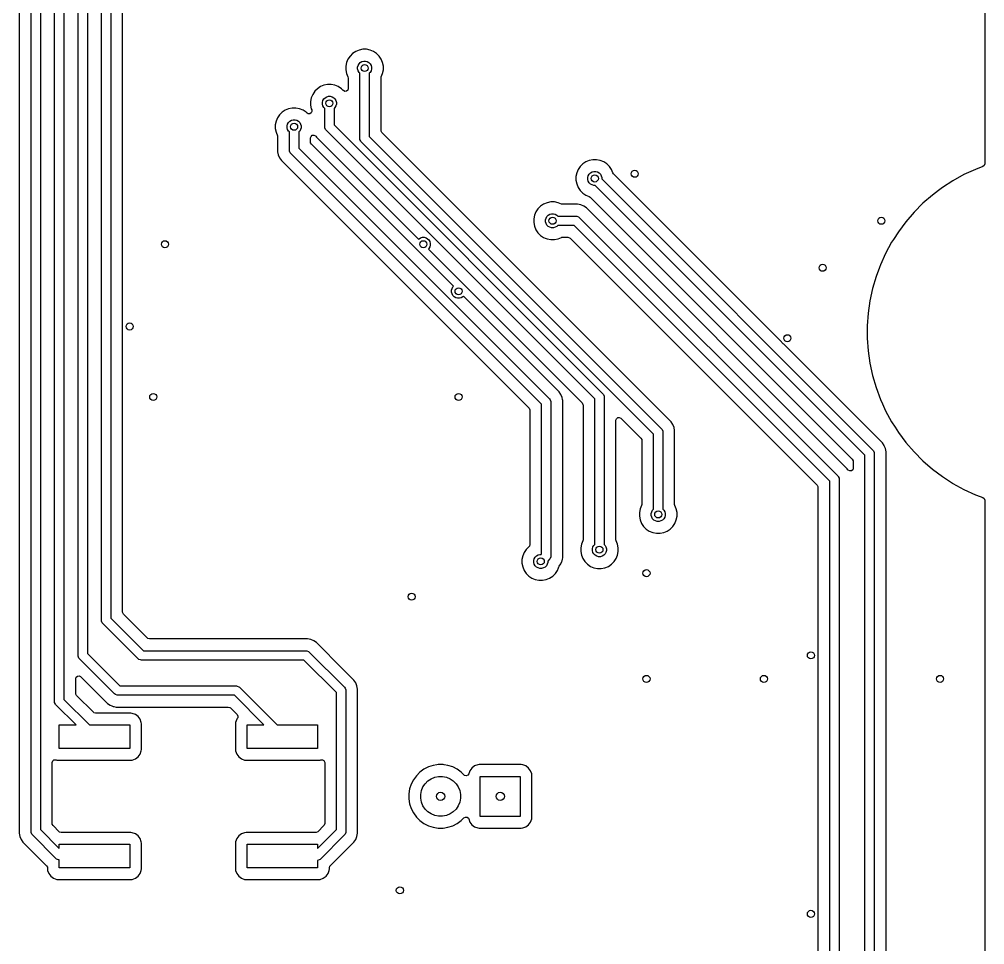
# Model space of a CAD drawing. Extents: x 4.07 to 6.96, y -6.23 to -1.21.
# Drawn here: x 5.169 to 6.787, y -4.678 to -3.127 of the extents above; entities that cross this region are included whole.
import ezdxf

# ---------------------------------------------------------------- set-up
doc = ezdxf.new("R2010")
doc.units = 0
doc.header["$MEASUREMENT"] = 0
doc.layers.add('BLACK', color=7, linetype='CONTINUOUS')

msp = doc.modelspace()

# ---------------------------------------------------------------- linework, layer by layer
at = {"layer": 'BLACK', "linetype": 'CONTINUOUS'}
for p, q in [((6.7874, -1.2159), (6.7874, -3.3692)), ((5.2283, -4.2701), (5.2283, -2.2867)), ((5.2441, -2.2835), (5.2441, -4.2668)), ((5.2047, -2.4409), (5.2047, -4.4849)), ((5.189, -4.4882), (5.189, -2.4442)), ((5.2677, -4.1929), (5.2677, -2.5087)), ((5.2835, -2.5087), (5.2835, -4.1897)), ((5.1693, -2.5357), (5.1693, -4.4855)), ((5.3071, -4.1339), (5.3071, -2.5481)), ((5.3228, -2.5481), (5.3228, -4.1306)), ((5.3425, -3.304), (5.3425, -2.5561)), ((5.7279, -3.1842), (5.7236, -3.1886)), ((5.7331, -3.1807), (5.7279, -3.1842)), ((5.7279, -3.1842), (5.7279, -3.1842)), ((5.7388, -3.1784), (5.7331, -3.1807)), ((5.7331, -3.1807), (5.7331, -3.1807)), ((5.7449, -3.1771), (5.7388, -3.1784)), ((5.7388, -3.1784), (5.7388, -3.1784)), ((5.7511, -3.1771), (5.7449, -3.1771)), ((5.7449, -3.1771), (5.7449, -3.1771)), ((5.7572, -3.1784), (5.7511, -3.1771)), ((5.7511, -3.1771), (5.7511, -3.1771)), ((5.763, -3.1807), (5.7572, -3.1784)), ((5.7572, -3.1784), (5.7572, -3.1784)), ((5.7681, -3.1842), (5.763, -3.1807)), ((5.763, -3.1807), (5.763, -3.1807)), ((5.7725, -3.1886), (5.7681, -3.1842)), ((5.7681, -3.1842), (5.7681, -3.1842)), ((5.7177, -3.1995), (5.7165, -3.2056)), ((5.7201, -3.1937), (5.7177, -3.1995)), ((5.7177, -3.1995), (5.7177, -3.1995)), ((5.7236, -3.1886), (5.7201, -3.1937)), ((5.7201, -3.1937), (5.7201, -3.1937)), ((5.7236, -3.1886), (5.7236, -3.1886)), ((5.7371, -3.2041), (5.7387, -3.2015)), ((5.7387, -3.2015), (5.7408, -3.1993)), ((5.7408, -3.1993), (5.7435, -3.1977)), ((5.7435, -3.1977), (5.7465, -3.197)), ((5.7465, -3.197), (5.7496, -3.197)), ((5.7496, -3.197), (5.7526, -3.1977)), ((5.7526, -3.1977), (5.7552, -3.1993)), ((5.7552, -3.1993), (5.7574, -3.2015)), ((5.7574, -3.2015), (5.7589, -3.2041)), ((5.776, -3.1937), (5.7725, -3.1886)), ((5.7725, -3.1886), (5.7725, -3.1886)), ((5.7783, -3.1995), (5.776, -3.1937)), ((5.776, -3.1937), (5.776, -3.1937)), ((5.7795, -3.2056), (5.7783, -3.1995)), ((5.7783, -3.1995), (5.7783, -3.1995)), ((5.7783, -3.1995), (5.7783, -3.1995)), ((5.7165, -3.2056), (5.7165, -3.2118)), ((5.7165, -3.2118), (5.7177, -3.2179)), ((5.7177, -3.2179), (5.7177, -3.2179)), ((5.7177, -3.2179), (5.7201, -3.2235)), ((5.7363, -3.2071), (5.7371, -3.2041)), ((5.7363, -3.2102), (5.7363, -3.2071)), ((5.7371, -3.2132), (5.7363, -3.2102)), ((5.7387, -3.2159), (5.7371, -3.2132)), ((5.7402, -3.2173), (5.7387, -3.2159)), ((5.7402, -3.3268), (5.7402, -3.2173)), ((5.7574, -3.2159), (5.7559, -3.2173)), ((5.7559, -3.2173), (5.7559, -3.3235)), ((5.7589, -3.2132), (5.7574, -3.2159)), ((5.7589, -3.2041), (5.7597, -3.2071)), ((5.7597, -3.2102), (5.7589, -3.2132)), ((5.7597, -3.2071), (5.7597, -3.2102)), ((5.776, -3.2235), (5.7783, -3.2179)), ((5.7783, -3.2179), (5.7795, -3.2118)), ((5.7783, -3.2179), (5.7783, -3.2179)), ((5.7795, -3.2118), (5.7795, -3.2056)), ((5.7795, -3.2056), (5.7795, -3.2056)), ((5.7795, -3.2056), (5.7795, -3.2056)), ((5.6859, -3.2362), (5.6798, -3.2374)), ((5.6921, -3.2362), (5.6859, -3.2362)), ((5.6859, -3.2362), (5.6859, -3.2362)), ((5.6982, -3.2374), (5.6921, -3.2362)), ((5.6921, -3.2362), (5.6921, -3.2362)), ((5.7201, -3.2235), (5.7205, -3.2254)), ((5.7205, -3.2254), (5.7205, -3.2428)), ((5.7756, -3.2254), (5.776, -3.2235)), ((5.7756, -3.3133), (5.7756, -3.2254)), ((5.6645, -3.2476), (5.661, -3.2528)), ((5.6689, -3.2432), (5.6645, -3.2476)), ((5.6645, -3.2476), (5.6645, -3.2476)), ((5.674, -3.2398), (5.6689, -3.2432)), ((5.6689, -3.2432), (5.6689, -3.2432)), ((5.6798, -3.2374), (5.674, -3.2398)), ((5.674, -3.2398), (5.674, -3.2398)), ((5.6798, -3.2374), (5.6798, -3.2374)), ((5.7039, -3.2398), (5.6982, -3.2374)), ((5.6982, -3.2374), (5.6982, -3.2374)), ((5.7091, -3.2432), (5.7039, -3.2398)), ((5.7039, -3.2398), (5.7039, -3.2398)), ((5.7121, -3.2463), (5.7091, -3.2432)), ((5.7091, -3.2432), (5.7091, -3.2432)), ((5.7124, -3.2465), (5.7121, -3.2463)), ((5.7149, -3.2477), (5.7124, -3.2465)), ((5.7176, -3.2473), (5.7149, -3.2477)), ((5.7197, -3.2455), (5.7176, -3.2473)), ((5.7205, -3.2428), (5.7197, -3.2455)), ((5.6587, -3.2585), (5.6575, -3.2646)), ((5.6575, -3.2646), (5.6575, -3.2708)), ((5.661, -3.2528), (5.6587, -3.2585)), ((5.6587, -3.2585), (5.6587, -3.2585)), ((5.661, -3.2528), (5.661, -3.2528)), ((5.6773, -3.2662), (5.6781, -3.2632)), ((5.6773, -3.2693), (5.6773, -3.2662)), ((5.6781, -3.2632), (5.6796, -3.2605)), ((5.6796, -3.2605), (5.6818, -3.2583)), ((5.6818, -3.2583), (5.6845, -3.2568)), ((5.6845, -3.2568), (5.6874, -3.256)), ((5.6874, -3.256), (5.6905, -3.256)), ((5.6905, -3.256), (5.6935, -3.2568)), ((5.6935, -3.2568), (5.6962, -3.2583)), ((5.6962, -3.2583), (5.6983, -3.2605)), ((5.6983, -3.2605), (5.6999, -3.2632)), ((5.6999, -3.2632), (5.7007, -3.2662)), ((5.7007, -3.2662), (5.7007, -3.2693)), ((5.6098, -3.2826), (5.6054, -3.287)), ((5.615, -3.2792), (5.6098, -3.2826)), ((5.6098, -3.2826), (5.6098, -3.2826)), ((5.6207, -3.2768), (5.615, -3.2792)), ((5.615, -3.2792), (5.615, -3.2792)), ((5.6268, -3.2756), (5.6207, -3.2768)), ((5.6207, -3.2768), (5.6207, -3.2768)), ((5.633, -3.2756), (5.6268, -3.2756)), ((5.6268, -3.2756), (5.6268, -3.2756)), ((5.6391, -3.2768), (5.633, -3.2756)), ((5.633, -3.2756), (5.633, -3.2756)), ((5.6448, -3.2792), (5.6391, -3.2768)), ((5.6391, -3.2768), (5.6391, -3.2768)), ((5.65, -3.2826), (5.6448, -3.2792)), ((5.6448, -3.2792), (5.6448, -3.2792)), ((5.6515, -3.2841), (5.65, -3.2826)), ((5.65, -3.2826), (5.65, -3.2826)), ((5.6534, -3.2852), (5.6515, -3.2841)), ((5.6585, -3.2839), (5.6561, -3.2853)), ((5.6575, -3.2708), (5.6587, -3.2769)), ((5.6597, -3.2815), (5.6585, -3.2839)), ((5.6587, -3.2769), (5.6587, -3.2769)), ((5.6587, -3.2769), (5.6594, -3.2787)), ((5.6594, -3.2787), (5.6597, -3.2815)), ((5.6781, -3.2722), (5.6773, -3.2693)), ((5.6796, -3.2749), (5.6781, -3.2722)), ((5.6811, -3.2764), (5.6796, -3.2749)), ((5.6811, -3.3071), (5.6811, -3.2764)), ((5.6983, -3.2749), (5.6969, -3.2764)), ((5.6969, -3.2764), (5.6969, -3.3038)), ((5.6999, -3.2722), (5.6983, -3.2749)), ((5.7007, -3.2693), (5.6999, -3.2722)), ((5.5996, -3.2979), (5.5984, -3.304)), ((5.602, -3.2922), (5.5996, -3.2979)), ((5.5996, -3.2979), (5.5996, -3.2979)), ((5.6054, -3.287), (5.602, -3.2922)), ((5.602, -3.2922), (5.602, -3.2922)), ((5.6054, -3.287), (5.6054, -3.287)), ((5.619, -3.3026), (5.6206, -3.2999)), ((5.6206, -3.2999), (5.6227, -3.2977)), ((5.6227, -3.2977), (5.6254, -3.2962)), ((5.6254, -3.2962), (5.6284, -3.2954)), ((5.6284, -3.2954), (5.6315, -3.2954)), ((5.6315, -3.2954), (5.6344, -3.2962)), ((5.6344, -3.2962), (5.6371, -3.2977)), ((5.6371, -3.2977), (5.6393, -3.2999)), ((5.6393, -3.2999), (5.6408, -3.3026)), ((5.6561, -3.2853), (5.6534, -3.2852)), ((5.3425, -4.1204), (5.3425, -3.304)), ((5.5984, -3.304), (5.5984, -3.3102)), ((5.5984, -3.3102), (5.5996, -3.3163)), ((5.5996, -3.3163), (5.5996, -3.3163)), ((5.5996, -3.3163), (5.602, -3.322)), ((5.6182, -3.3055), (5.619, -3.3026)), ((5.6182, -3.3086), (5.6182, -3.3055)), ((5.619, -3.3116), (5.6182, -3.3086)), ((5.6206, -3.3143), (5.619, -3.3116)), ((5.622, -3.3158), (5.6206, -3.3143)), ((5.622, -3.3461), (5.622, -3.3158)), ((5.6393, -3.3143), (5.6378, -3.3158)), ((5.6378, -3.3158), (5.6378, -3.3429)), ((5.6408, -3.3116), (5.6393, -3.3143)), ((5.6408, -3.3026), (5.6416, -3.3055)), ((5.6416, -3.3086), (5.6408, -3.3116)), ((5.6416, -3.3055), (5.6416, -3.3086)), ((5.6813, -3.3086), (5.6811, -3.3071)), ((5.6824, -3.3115), (5.6813, -3.3086)), ((5.6834, -3.3127), (5.6824, -3.3115)), ((6.1339, -3.7631), (5.6834, -3.3127)), ((5.6969, -3.3038), (6.1473, -3.7543)), ((5.7757, -3.3144), (5.7756, -3.3133)), ((5.777, -3.3168), (5.7757, -3.3144)), ((5.9217, -3.4615), (5.777, -3.3168)), ((5.602, -3.322), (5.6023, -3.3238)), ((5.6023, -3.3238), (5.6023, -3.3434)), ((5.6575, -3.3257), (5.6583, -3.3231)), ((5.6575, -3.3327), (5.6575, -3.3257)), ((5.6576, -3.3337), (5.6575, -3.3327)), ((5.6583, -3.3231), (5.6604, -3.3213)), ((5.6604, -3.3213), (5.6631, -3.3209)), ((5.6631, -3.3209), (5.6656, -3.322)), ((5.6656, -3.322), (5.6664, -3.323)), ((5.6664, -3.323), (5.6676, -3.3247)), ((5.6676, -3.3247), (5.6676, -3.3247)), ((5.6676, -3.3247), (5.8384, -3.4955)), ((5.7403, -3.3283), (5.7402, -3.3268)), ((5.7415, -3.3311), (5.7403, -3.3283)), ((5.7425, -3.3323), (5.7415, -3.3311)), ((6.2323, -3.8222), (5.7425, -3.3323)), ((5.7559, -3.3235), (6.2457, -3.8133)), ((5.6023, -3.3434), (5.6023, -3.3488)), ((5.6023, -3.3488), (5.6023, -3.3488)), ((5.6023, -3.3488), (5.6023, -3.3488)), ((5.6023, -3.3488), (5.6034, -3.3542)), ((5.6222, -3.3477), (5.622, -3.3461)), ((5.6234, -3.3505), (5.6222, -3.3477)), ((5.6378, -3.3429), (6.0581, -3.7632)), ((5.6589, -3.3361), (5.6576, -3.3337)), ((5.8972, -3.5744), (5.6589, -3.3361)), ((5.6034, -3.3542), (5.6034, -3.3542)), ((5.6034, -3.3542), (5.6055, -3.3592)), ((5.6055, -3.3592), (5.6085, -3.3637)), ((5.6085, -3.3637), (5.6085, -3.3637)), ((5.6085, -3.3637), (6.0236, -3.7787)), ((5.6244, -3.3517), (5.6234, -3.3505)), ((6.0447, -3.772), (5.6244, -3.3517)), ((6.1247, -3.3634), (6.1189, -3.3658)), ((6.1308, -3.3622), (6.1247, -3.3634)), ((6.1247, -3.3634), (6.1247, -3.3634)), ((6.137, -3.3622), (6.1308, -3.3622)), ((6.1308, -3.3622), (6.1308, -3.3622)), ((6.1431, -3.3634), (6.137, -3.3622)), ((6.137, -3.3622), (6.137, -3.3622)), ((6.1488, -3.3658), (6.1431, -3.3634)), ((6.1431, -3.3634), (6.1431, -3.3634)), ((6.1059, -3.3788), (6.1036, -3.3845)), ((6.1094, -3.3736), (6.1059, -3.3788)), ((6.1059, -3.3788), (6.1059, -3.3788)), ((6.1138, -3.3692), (6.1094, -3.3736)), ((6.1094, -3.3736), (6.1094, -3.3736)), ((6.1189, -3.3658), (6.1138, -3.3692)), ((6.1138, -3.3692), (6.1138, -3.3692)), ((6.1189, -3.3658), (6.1189, -3.3658)), ((6.1539, -3.3692), (6.1488, -3.3658)), ((6.1488, -3.3658), (6.1488, -3.3658)), ((6.1583, -3.3736), (6.1539, -3.3692)), ((6.1539, -3.3692), (6.1539, -3.3692)), ((6.1618, -3.3788), (6.1583, -3.3736)), ((6.1583, -3.3736), (6.1583, -3.3736)), ((6.1641, -3.3845), (6.1618, -3.3788)), ((6.1618, -3.3788), (6.1618, -3.3788)), ((6.7717, -3.3785), (6.7526, -3.3873)), ((6.7842, -3.3737), (6.7717, -3.3785)), ((6.7717, -3.3785), (6.7717, -3.3785)), ((6.7845, -3.3736), (6.7842, -3.3737)), ((6.7866, -3.3718), (6.7845, -3.3736)), ((6.7874, -3.3692), (6.7866, -3.3718)), ((6.1036, -3.3845), (6.1023, -3.3906)), ((6.1023, -3.3906), (6.1023, -3.3968)), ((6.1023, -3.3968), (6.1036, -3.4029)), ((6.1036, -3.3845), (6.1036, -3.3845)), ((6.1221, -3.3922), (6.1229, -3.3892)), ((6.1221, -3.3952), (6.1221, -3.3922)), ((6.1229, -3.3982), (6.1221, -3.3952)), ((6.1229, -3.3892), (6.1245, -3.3865)), ((6.1245, -3.3865), (6.1267, -3.3843)), ((6.1267, -3.3843), (6.1293, -3.3828)), ((6.1293, -3.3828), (6.1323, -3.382)), ((6.1323, -3.382), (6.1354, -3.382)), ((6.1354, -3.382), (6.1384, -3.3828)), ((6.1384, -3.3828), (6.141, -3.3843)), ((6.141, -3.3843), (6.1432, -3.3865)), ((6.1432, -3.3865), (6.1448, -3.3892)), ((6.1448, -3.3892), (6.1456, -3.3922)), ((6.1456, -3.3922), (6.1456, -3.3943)), ((6.1456, -3.3943), (6.6001, -3.8488)), ((6.1652, -3.386), (6.1641, -3.3845)), ((6.4467, -3.6676), (6.1652, -3.386)), ((6.7342, -3.3974), (6.7166, -3.4088)), ((6.7526, -3.3873), (6.7342, -3.3974)), ((6.7342, -3.3974), (6.7342, -3.3974)), ((6.7526, -3.3873), (6.7526, -3.3873)), ((6.1036, -3.4029), (6.1036, -3.4029)), ((6.1036, -3.4029), (6.1059, -3.4086)), ((6.1059, -3.4086), (6.1059, -3.4086)), ((6.1059, -3.4086), (6.1094, -3.4138)), ((6.1094, -3.4138), (6.1094, -3.4138)), ((6.1094, -3.4138), (6.1138, -3.4182)), ((6.1245, -3.4009), (6.1229, -3.3982)), ((6.1267, -3.4031), (6.1245, -3.4009)), ((6.1293, -3.4046), (6.1267, -3.4031)), ((6.1323, -3.4054), (6.1293, -3.4046)), ((6.1344, -3.4054), (6.1323, -3.4054)), ((6.5866, -3.8576), (6.1344, -3.4054)), ((6.71, -3.4138), (6.6998, -3.4215)), ((6.7166, -3.4088), (6.71, -3.4138)), ((6.7166, -3.4088), (6.7166, -3.4088)), ((6.7166, -3.4088), (6.7166, -3.4088)), ((6.7166, -3.4088), (6.7166, -3.4088)), ((6.1138, -3.4182), (6.1138, -3.4182)), ((6.1138, -3.4182), (6.1189, -3.4216)), ((6.1189, -3.4216), (6.1189, -3.4216)), ((6.1189, -3.4216), (6.1246, -3.424)), ((6.1246, -3.424), (6.1262, -3.425)), ((6.1262, -3.425), (6.5655, -3.8643)), ((6.6998, -3.4215), (6.6839, -3.4353)), ((6.0385, -3.4445), (6.0351, -3.4496)), ((6.0429, -3.4401), (6.0385, -3.4445)), ((6.0385, -3.4445), (6.0385, -3.4445)), ((6.0481, -3.4366), (6.0429, -3.4401)), ((6.0429, -3.4401), (6.0429, -3.4401)), ((6.0538, -3.4343), (6.0481, -3.4366)), ((6.0481, -3.4366), (6.0481, -3.4366)), ((6.0599, -3.4331), (6.0538, -3.4343)), ((6.0538, -3.4343), (6.0538, -3.4343)), ((6.0661, -3.4331), (6.0599, -3.4331)), ((6.0599, -3.4331), (6.0599, -3.4331)), ((6.0722, -3.4343), (6.0661, -3.4331)), ((6.0661, -3.4331), (6.0661, -3.4331)), ((6.0779, -3.4366), (6.0722, -3.4343)), ((6.0722, -3.4343), (6.0722, -3.4343)), ((6.0797, -3.437), (6.0779, -3.4366)), ((6.1051, -3.437), (6.0797, -3.437)), ((6.1104, -3.438), (6.1051, -3.437)), ((6.1051, -3.437), (6.1051, -3.437)), ((6.1051, -3.437), (6.1051, -3.437)), ((6.1154, -3.4401), (6.1104, -3.438)), ((6.1104, -3.438), (6.1104, -3.438)), ((6.1199, -3.4431), (6.1154, -3.4401)), ((6.5569, -3.8801), (6.1199, -3.4431)), ((6.6839, -3.4353), (6.6691, -3.4502)), ((6.2616, -3.8013), (5.9217, -3.4615)), ((6.0327, -3.4554), (6.0315, -3.4615)), ((6.0315, -3.4615), (6.0315, -3.4677)), ((6.0351, -3.4496), (6.0327, -3.4554)), ((6.0327, -3.4554), (6.0327, -3.4554)), ((6.0351, -3.4496), (6.0351, -3.4496)), ((6.0513, -3.463), (6.0521, -3.46)), ((6.0521, -3.46), (6.0536, -3.4574)), ((6.0536, -3.4574), (6.0558, -3.4552)), ((6.0558, -3.4552), (6.0585, -3.4537)), ((6.0585, -3.4537), (6.0615, -3.4529)), ((6.0615, -3.4529), (6.0645, -3.4529)), ((6.0645, -3.4529), (6.0675, -3.4537)), ((6.0675, -3.4537), (6.0702, -3.4552)), ((6.0702, -3.4552), (6.0717, -3.4567)), ((6.0717, -3.4567), (6.1024, -3.4567)), ((6.1024, -3.4567), (6.1039, -3.4568)), ((6.1039, -3.4568), (6.1067, -3.458)), ((6.1067, -3.458), (6.1079, -3.459)), ((6.1079, -3.459), (6.541, -3.8921)), ((6.6691, -3.4502), (6.6553, -3.4661)), ((6.0315, -3.4677), (6.0327, -3.4738)), ((6.0327, -3.4738), (6.0327, -3.4738)), ((6.0327, -3.4738), (6.0351, -3.4795)), ((6.0513, -3.4661), (6.0513, -3.463)), ((6.0521, -3.4691), (6.0513, -3.4661)), ((6.0536, -3.4718), (6.0521, -3.4691)), ((6.0558, -3.4739), (6.0536, -3.4718)), ((6.0585, -3.4755), (6.0558, -3.4739)), ((6.0615, -3.4763), (6.0585, -3.4755)), ((6.0645, -3.4763), (6.0615, -3.4763)), ((6.0675, -3.4755), (6.0645, -3.4763)), ((6.0702, -3.4739), (6.0675, -3.4755)), ((6.0717, -3.4724), (6.0702, -3.4739)), ((6.0991, -3.4724), (6.0717, -3.4724)), ((6.5276, -3.9009), (6.0991, -3.4724)), ((6.6553, -3.4661), (6.6428, -3.483)), ((5.8384, -3.4955), (5.8393, -3.4946)), ((5.8393, -3.4946), (5.8419, -3.493)), ((5.8419, -3.493), (5.8449, -3.4922)), ((5.8449, -3.4922), (5.848, -3.4922)), ((5.848, -3.4922), (5.851, -3.493)), ((5.851, -3.493), (5.8536, -3.4946)), ((5.8536, -3.4946), (5.8558, -3.4967)), ((6.0351, -3.4795), (6.0351, -3.4795)), ((6.0351, -3.4795), (6.0385, -3.4847)), ((6.0385, -3.4847), (6.0385, -3.4847)), ((6.0385, -3.4847), (6.0429, -3.489)), ((6.0429, -3.489), (6.0429, -3.489)), ((6.0429, -3.489), (6.0481, -3.4925)), ((6.0481, -3.4925), (6.0481, -3.4925)), ((6.0481, -3.4925), (6.0507, -3.4936)), ((6.0507, -3.4936), (6.0538, -3.4949)), ((6.0538, -3.4949), (6.0599, -3.4961)), ((6.0661, -3.4961), (6.0722, -3.4949)), ((6.0722, -3.4949), (6.0753, -3.4936)), ((6.0753, -3.4936), (6.0779, -3.4925)), ((6.0779, -3.4925), (6.0782, -3.4925)), ((6.0782, -3.4925), (6.0784, -3.4923)), ((6.0784, -3.4923), (6.0797, -3.4921)), ((6.0797, -3.4921), (6.0889, -3.4921)), ((6.0889, -3.4921), (6.0916, -3.4929)), ((6.0916, -3.4929), (6.0924, -3.4936)), ((6.0924, -3.4936), (6.5064, -3.9076)), ((6.6428, -3.483), (6.6344, -3.4961)), ((6.6428, -3.483), (6.6428, -3.483)), ((6.6428, -3.483), (6.6428, -3.483)), ((5.8558, -3.5111), (5.8549, -3.512)), ((5.8558, -3.4967), (5.8574, -3.4994)), ((5.8574, -3.5085), (5.8558, -3.5111)), ((5.8574, -3.4994), (5.8582, -3.5024)), ((5.8582, -3.5055), (5.8574, -3.5085)), ((5.8582, -3.5024), (5.8582, -3.5055)), ((6.0599, -3.4961), (6.0599, -3.4961)), ((6.0599, -3.4961), (6.0599, -3.4961)), ((6.0599, -3.4961), (6.0661, -3.4961)), ((6.0661, -3.4961), (6.0661, -3.4961)), ((6.6314, -3.5007), (6.6214, -3.5192)), ((6.6344, -3.4961), (6.6314, -3.5007)), ((6.6314, -3.5007), (6.6314, -3.5007)), ((5.8549, -3.512), (6.1127, -3.7698)), ((6.6214, -3.5192), (6.6127, -3.5383)), ((6.6214, -3.5192), (6.6214, -3.5192)), ((6.611, -3.5429), (6.6055, -3.5578)), ((6.6127, -3.5383), (6.611, -3.5429)), ((6.6054, -3.558), (6.5995, -3.5782)), ((6.6055, -3.5578), (6.6054, -3.558)), ((5.8946, -3.5782), (5.8961, -3.5755)), ((5.8961, -3.5755), (5.8972, -3.5744)), ((5.8938, -3.5811), (5.8946, -3.5782)), ((5.8938, -3.5842), (5.8938, -3.5811)), ((5.8946, -3.5872), (5.8938, -3.5842)), ((5.8961, -3.5899), (5.8946, -3.5872)), ((5.8983, -3.592), (5.8961, -3.5899)), ((5.901, -3.5936), (5.8983, -3.592)), ((5.9127, -3.592), (5.91, -3.5936)), ((5.9138, -3.591), (5.9127, -3.592)), ((6.074, -3.7512), (5.9138, -3.591)), ((6.5995, -3.5782), (6.595, -3.5987)), ((6.5995, -3.5782), (6.5995, -3.5782)), ((5.904, -3.5944), (5.901, -3.5936)), ((5.9071, -3.5944), (5.904, -3.5944)), ((5.91, -3.5936), (5.9071, -3.5944)), ((6.595, -3.5987), (6.592, -3.6195)), ((6.592, -3.6195), (6.5905, -3.6405)), ((6.5905, -3.6405), (6.5905, -3.6615)), ((6.4473, -3.6686), (6.4467, -3.6676)), ((6.4495, -3.6708), (6.4473, -3.6686)), ((6.4506, -3.6714), (6.4495, -3.6708)), ((6.6159, -3.8368), (6.4506, -3.6714)), ((6.5905, -3.6615), (6.592, -3.6825)), ((6.592, -3.6825), (6.592, -3.6825)), ((6.592, -3.6825), (6.595, -3.7033)), ((6.595, -3.7033), (6.5995, -3.7239)), ((6.5995, -3.7239), (6.5995, -3.7239)), ((6.5995, -3.7239), (6.6054, -3.7441)), ((6.077, -3.7557), (6.074, -3.7512)), ((6.074, -3.7512), (6.074, -3.7512)), ((6.6054, -3.7441), (6.6054, -3.7441)), ((6.6054, -3.7441), (6.6054, -3.7441)), ((6.6054, -3.7441), (6.6127, -3.7638)), ((6.0581, -3.7632), (6.0591, -3.7644)), ((6.0591, -3.7644), (6.0603, -3.7672)), ((6.0603, -3.7672), (6.0604, -3.7688)), ((6.0604, -3.7688), (6.0604, -4.0262)), ((6.0791, -3.7607), (6.077, -3.7557)), ((6.0797, -3.7638), (6.0791, -3.7607)), ((6.0791, -3.7607), (6.0791, -3.7607)), ((6.0801, -3.766), (6.0797, -3.7638)), ((6.0797, -3.7638), (6.0797, -3.7638)), ((6.0801, -4.0289), (6.0801, -3.766)), ((6.1127, -3.7698), (6.114, -3.7723)), ((6.1339, -4.0071), (6.1339, -3.7631)), ((6.1473, -3.7543), (6.1483, -3.7555)), ((6.1483, -3.7555), (6.1495, -3.7583)), ((6.1495, -3.7583), (6.1496, -3.7598)), ((6.1496, -3.7598), (6.1496, -4.0071)), ((6.6127, -3.7638), (6.6161, -3.7713)), ((6.0236, -3.7787), (6.0249, -3.7812)), ((6.0249, -3.7812), (6.025, -3.7822)), ((6.025, -3.7822), (6.025, -4.0072)), ((6.0447, -4.0229), (6.0447, -3.772)), ((6.114, -3.7723), (6.1142, -3.7733)), ((6.1142, -3.7733), (6.1142, -3.999)), ((6.6161, -3.7713), (6.6214, -3.7829)), ((6.6214, -3.7829), (6.6214, -3.7829)), ((6.6214, -3.7829), (6.6281, -3.7951)), ((6.1693, -3.7988), (6.1701, -3.7962)), ((6.1693, -3.999), (6.1693, -3.7988)), ((6.1701, -3.7962), (6.1722, -3.7944)), ((6.1722, -3.7944), (6.1749, -3.794)), ((6.1749, -3.794), (6.1774, -3.7951)), ((6.1774, -3.7951), (6.1776, -3.7954)), ((6.1776, -3.7954), (6.2111, -3.8289)), ((6.2616, -3.8014), (6.2616, -3.8013)), ((6.2616, -3.8013), (6.2616, -3.8013)), ((6.2616, -3.8013), (6.2616, -3.8013)), ((6.2646, -3.8058), (6.2616, -3.8014)), ((6.6281, -3.7951), (6.6314, -3.8014)), ((6.6314, -3.8014), (6.6372, -3.8104)), ((6.2457, -3.8133), (6.2467, -3.8145)), ((6.2467, -3.8145), (6.2479, -3.8174)), ((6.2479, -3.8174), (6.248, -3.8189)), ((6.2667, -3.8109), (6.2646, -3.8058)), ((6.2677, -3.8162), (6.2667, -3.8109)), ((6.2667, -3.8109), (6.2667, -3.8109)), ((6.2667, -3.8109), (6.2667, -3.8109)), ((6.2677, -3.9399), (6.2677, -3.8162)), ((6.6372, -3.8104), (6.6428, -3.8191)), ((6.2111, -3.8289), (6.2125, -3.8313)), ((6.2125, -3.8313), (6.2126, -3.8323)), ((6.2126, -3.8323), (6.2126, -3.9399)), ((6.2323, -3.948), (6.2323, -3.8222)), ((6.248, -3.8189), (6.248, -3.948)), ((6.6428, -3.8191), (6.6428, -3.8191)), ((6.6428, -3.8191), (6.6553, -3.8359)), ((6.6001, -3.8488), (6.601, -3.85)), ((6.601, -3.85), (6.6022, -3.8528)), ((6.6189, -3.8413), (6.6159, -3.8368)), ((6.6159, -3.8368), (6.6159, -3.8368)), ((6.6159, -3.8368), (6.6159, -3.8368)), ((6.6159, -3.8368), (6.6159, -3.8368)), ((6.6191, -3.8417), (6.6189, -3.8413)), ((6.621, -3.8463), (6.6191, -3.8417)), ((6.6221, -3.8516), (6.621, -3.8463)), ((6.621, -3.8463), (6.621, -3.8463)), ((6.621, -3.8463), (6.621, -3.8463)), ((6.6553, -3.8359), (6.6553, -3.8359)), ((6.6553, -3.8359), (6.6553, -3.8359)), ((6.6553, -3.8359), (6.6691, -3.8519)), ((6.5655, -3.8643), (6.5668, -3.8667)), ((6.5668, -3.8667), (6.5669, -3.8678)), ((6.5866, -5.6102), (6.5866, -3.8576)), ((6.6022, -3.8528), (6.6024, -3.8543)), ((6.6024, -3.8543), (6.6024, -5.607)), ((6.6221, -5.5968), (6.6221, -3.8516)), ((6.6691, -3.8519), (6.6839, -3.8668)), ((6.6839, -3.8668), (6.6998, -3.8806)), ((6.558, -3.8817), (6.5569, -3.8801)), ((6.5569, -3.8801), (6.5569, -3.8801)), ((6.5588, -3.8827), (6.558, -3.8817)), ((6.5613, -3.8838), (6.5588, -3.8827)), ((6.5641, -3.8835), (6.5613, -3.8838)), ((6.5661, -3.8817), (6.5641, -3.8835)), ((6.5669, -3.879), (6.5661, -3.8817)), ((6.5669, -3.8678), (6.5669, -3.879)), ((6.6998, -3.8806), (6.7166, -3.8932)), ((6.541, -3.8921), (6.542, -3.8933)), ((6.542, -3.8933), (6.5432, -3.8961)), ((6.5432, -3.8961), (6.5433, -3.8976)), ((6.5433, -3.8976), (6.5433, -6.04)), ((6.7166, -3.8932), (6.7334, -3.9041)), ((6.5064, -3.9076), (6.5077, -3.91)), ((6.5077, -3.91), (6.5079, -3.9111)), ((6.5079, -3.9111), (6.5079, -5.8301)), ((6.5276, -6.0433), (6.5276, -3.9009)), ((6.7334, -3.9041), (6.7342, -3.9046)), ((6.7342, -3.9046), (6.7342, -3.9046)), ((6.7342, -3.9046), (6.7526, -3.9148)), ((6.7526, -3.9148), (6.7526, -3.9148)), ((6.7526, -3.9148), (6.7717, -3.9236)), ((6.7717, -3.9236), (6.7796, -3.9266)), ((6.7796, -3.9266), (6.7842, -3.9283)), ((6.7842, -3.9283), (6.7864, -3.93)), ((6.7864, -3.93), (6.7874, -3.9325)), ((6.2099, -3.9475), (6.2086, -3.9536)), ((6.2122, -3.9418), (6.2099, -3.9475)), ((6.2099, -3.9475), (6.2099, -3.9475)), ((6.2126, -3.9399), (6.2122, -3.9418)), ((6.2308, -3.9495), (6.2323, -3.948)), ((6.248, -3.948), (6.2495, -3.9495)), ((6.2681, -3.9418), (6.2677, -3.9399)), ((6.2705, -3.9475), (6.2681, -3.9418)), ((6.2717, -3.9536), (6.2705, -3.9475)), ((6.2705, -3.9475), (6.2705, -3.9475)), ((6.7874, -3.9325), (6.7874, -3.9329)), ((6.7874, -3.9329), (6.7874, -5.6194)), ((6.2086, -3.9536), (6.2086, -3.9598)), ((6.2086, -3.9598), (6.2099, -3.9659)), ((6.2284, -3.9552), (6.2292, -3.9522)), ((6.2284, -3.9582), (6.2284, -3.9552)), ((6.2292, -3.9612), (6.2284, -3.9582)), ((6.2292, -3.9522), (6.2308, -3.9495)), ((6.2308, -3.9639), (6.2292, -3.9612)), ((6.233, -3.9661), (6.2308, -3.9639)), ((6.2495, -3.9639), (6.2473, -3.9661)), ((6.2495, -3.9495), (6.2511, -3.9522)), ((6.2511, -3.9612), (6.2495, -3.9639)), ((6.2511, -3.9522), (6.2519, -3.9552)), ((6.2519, -3.9582), (6.2511, -3.9612)), ((6.2519, -3.9552), (6.2519, -3.9582)), ((6.2705, -3.9659), (6.2717, -3.9598)), ((6.2717, -3.9598), (6.2717, -3.9536)), ((6.2717, -3.9536), (6.2717, -3.9536)), ((6.2717, -3.9536), (6.2717, -3.9536)), ((6.2099, -3.9659), (6.2099, -3.9659)), ((6.2099, -3.9659), (6.2122, -3.9716)), ((6.2122, -3.9716), (6.2122, -3.9716)), ((6.2122, -3.9716), (6.2157, -3.9768)), ((6.2157, -3.9768), (6.2157, -3.9768)), ((6.2157, -3.9768), (6.2201, -3.9812)), ((6.2356, -3.9676), (6.233, -3.9661)), ((6.2386, -3.9684), (6.2356, -3.9676)), ((6.2417, -3.9684), (6.2386, -3.9684)), ((6.2447, -3.9676), (6.2417, -3.9684)), ((6.2473, -3.9661), (6.2447, -3.9676)), ((6.2602, -3.9812), (6.2646, -3.9768)), ((6.2646, -3.9768), (6.2681, -3.9716)), ((6.2681, -3.9716), (6.2705, -3.9659)), ((6.2201, -3.9812), (6.2201, -3.9812)), ((6.2201, -3.9812), (6.2252, -3.9846)), ((6.2252, -3.9846), (6.2252, -3.9846)), ((6.2252, -3.9846), (6.231, -3.987)), ((6.231, -3.987), (6.231, -3.987)), ((6.231, -3.987), (6.2371, -3.9882)), ((6.2371, -3.9882), (6.2371, -3.9882)), ((6.2371, -3.9882), (6.2371, -3.9882)), ((6.2371, -3.9882), (6.2433, -3.9882)), ((6.2433, -3.9882), (6.2494, -3.987)), ((6.2433, -3.9882), (6.2433, -3.9882)), ((6.2494, -3.987), (6.2551, -3.9846)), ((6.2551, -3.9846), (6.2602, -3.9812)), ((6.0215, -4.0126), (6.0188, -4.0153)), ((6.0232, -4.011), (6.0215, -4.0126)), ((6.0234, -4.0108), (6.0232, -4.011)), ((6.0232, -4.011), (6.0232, -4.011)), ((6.0242, -4.0098), (6.0234, -4.0108)), ((6.0234, -4.0108), (6.0234, -4.0108)), ((6.025, -4.0072), (6.0242, -4.0098)), ((6.1114, -4.0066), (6.1102, -4.0126)), ((6.1102, -4.0126), (6.1102, -4.0189)), ((6.1138, -4.0009), (6.1114, -4.0066)), ((6.1114, -4.0066), (6.1114, -4.0066)), ((6.1142, -3.999), (6.1138, -4.0009)), ((6.13, -4.0142), (6.1308, -4.0112)), ((6.1308, -4.0112), (6.1324, -4.0086)), ((6.1324, -4.0086), (6.1339, -4.0071)), ((6.1496, -4.0071), (6.1511, -4.0086)), ((6.1511, -4.0086), (6.1526, -4.0112)), ((6.1526, -4.0112), (6.1534, -4.0142)), ((6.1697, -4.0009), (6.1693, -3.999)), ((6.172, -4.0066), (6.1697, -4.0009)), ((6.1732, -4.0126), (6.172, -4.0066)), ((6.172, -4.0066), (6.172, -4.0066)), ((6.1732, -4.0189), (6.1732, -4.0126)), ((6.1732, -4.0126), (6.1732, -4.0126)), ((6.1732, -4.0126), (6.1732, -4.0126)), ((6.013, -4.0262), (6.0118, -4.0323)), ((6.0154, -4.0205), (6.013, -4.0262)), ((6.013, -4.0262), (6.013, -4.0262)), ((6.0188, -4.0153), (6.0154, -4.0205)), ((6.0154, -4.0205), (6.0154, -4.0205)), ((6.0324, -4.0309), (6.0339, -4.0282)), ((6.0339, -4.0282), (6.0361, -4.0261)), ((6.0361, -4.0261), (6.0388, -4.0245)), ((6.0388, -4.0245), (6.0418, -4.0237)), ((6.0418, -4.0237), (6.0439, -4.0237)), ((6.0439, -4.0237), (6.0447, -4.0229)), ((6.0603, -4.0277), (6.0591, -4.0306)), ((6.0604, -4.0262), (6.0603, -4.0277)), ((6.0795, -4.0321), (6.0801, -4.0289)), ((6.1102, -4.0189), (6.1114, -4.0249)), ((6.1114, -4.0249), (6.1114, -4.0249)), ((6.1114, -4.0249), (6.1138, -4.0307)), ((6.13, -4.0173), (6.13, -4.0142)), ((6.1308, -4.0203), (6.13, -4.0173)), ((6.1324, -4.0229), (6.1308, -4.0203)), ((6.1345, -4.0251), (6.1324, -4.0229)), ((6.1372, -4.0267), (6.1345, -4.0251)), ((6.1402, -4.0275), (6.1372, -4.0267)), ((6.1433, -4.0275), (6.1402, -4.0275)), ((6.1463, -4.0267), (6.1433, -4.0275)), ((6.1489, -4.0251), (6.1463, -4.0267)), ((6.1511, -4.0229), (6.1489, -4.0251)), ((6.1526, -4.0203), (6.1511, -4.0229)), ((6.1534, -4.0173), (6.1526, -4.0203)), ((6.1534, -4.0142), (6.1534, -4.0173)), ((6.1697, -4.0307), (6.172, -4.0249)), ((6.172, -4.0249), (6.1732, -4.0189)), ((6.0118, -4.0323), (6.0118, -4.0385)), ((6.0118, -4.0385), (6.013, -4.0446)), ((6.013, -4.0446), (6.013, -4.0446)), ((6.013, -4.0446), (6.0154, -4.0504)), ((6.0316, -4.0339), (6.0324, -4.0309)), ((6.0316, -4.037), (6.0316, -4.0339)), ((6.0324, -4.04), (6.0316, -4.037)), ((6.0339, -4.0426), (6.0324, -4.04)), ((6.0361, -4.0448), (6.0339, -4.0426)), ((6.0388, -4.0463), (6.0361, -4.0448)), ((6.0505, -4.0448), (6.0478, -4.0463)), ((6.0527, -4.0426), (6.0505, -4.0448)), ((6.0542, -4.04), (6.0527, -4.0426)), ((6.055, -4.037), (6.0542, -4.04)), ((6.0581, -4.0317), (6.055, -4.0349)), ((6.055, -4.0349), (6.055, -4.037)), ((6.0591, -4.0306), (6.0581, -4.0317)), ((6.073, -4.0461), (6.0737, -4.0444)), ((6.0737, -4.0444), (6.0742, -4.0435)), ((6.0737, -4.0444), (6.0737, -4.0444)), ((6.0742, -4.0435), (6.077, -4.0392)), ((6.077, -4.0392), (6.0784, -4.0358)), ((6.0784, -4.0358), (6.0791, -4.0342)), ((6.0791, -4.0342), (6.0793, -4.0332)), ((6.0793, -4.0332), (6.0795, -4.0321)), ((6.0795, -4.0321), (6.0795, -4.0321)), ((6.1138, -4.0307), (6.1138, -4.0307)), ((6.1138, -4.0307), (6.1173, -4.0358)), ((6.1173, -4.0358), (6.1173, -4.0358)), ((6.1173, -4.0358), (6.1216, -4.0402)), ((6.1216, -4.0402), (6.1216, -4.0402)), ((6.1216, -4.0402), (6.1268, -4.0437)), ((6.1268, -4.0437), (6.1268, -4.0437)), ((6.1268, -4.0437), (6.1325, -4.0461)), ((6.1509, -4.0461), (6.1567, -4.0437)), ((6.1567, -4.0437), (6.1618, -4.0402)), ((6.1618, -4.0402), (6.1662, -4.0358)), ((6.1662, -4.0358), (6.1697, -4.0307)), ((6.0154, -4.0504), (6.0154, -4.0504)), ((6.0154, -4.0504), (6.0188, -4.0555)), ((6.0188, -4.0555), (6.0188, -4.0555)), ((6.0188, -4.0555), (6.0232, -4.0599)), ((6.0232, -4.0599), (6.0232, -4.0599)), ((6.0232, -4.0599), (6.0284, -4.0634)), ((6.0418, -4.0471), (6.0388, -4.0463)), ((6.0448, -4.0471), (6.0418, -4.0471)), ((6.0478, -4.0463), (6.0448, -4.0471)), ((6.0582, -4.0634), (6.0634, -4.0599)), ((6.0634, -4.0599), (6.0678, -4.0555)), ((6.0678, -4.0555), (6.0712, -4.0504)), ((6.0712, -4.0504), (6.073, -4.0461)), ((6.1325, -4.0461), (6.1325, -4.0461)), ((6.1325, -4.0461), (6.1386, -4.0473)), ((6.1386, -4.0473), (6.1386, -4.0473)), ((6.1386, -4.0473), (6.1386, -4.0473)), ((6.1386, -4.0473), (6.1448, -4.0473)), ((6.1448, -4.0473), (6.1509, -4.0461)), ((6.1448, -4.0473), (6.1448, -4.0473)), ((6.0284, -4.0634), (6.0284, -4.0634)), ((6.0284, -4.0634), (6.0341, -4.0657)), ((6.0341, -4.0657), (6.0341, -4.0657)), ((6.0341, -4.0657), (6.0402, -4.0669)), ((6.0402, -4.0669), (6.0402, -4.0669)), ((6.0402, -4.0669), (6.0402, -4.0669)), ((6.0402, -4.0669), (6.0464, -4.0669)), ((6.0464, -4.0669), (6.0525, -4.0657)), ((6.0464, -4.0669), (6.0464, -4.0669)), ((6.0525, -4.0657), (6.0582, -4.0634)), ((5.3427, -4.1215), (5.3425, -4.1204)), ((5.344, -4.1239), (5.3427, -4.1215)), ((5.384, -4.1639), (5.344, -4.1239)), ((5.3072, -4.1354), (5.3071, -4.1339)), ((5.3084, -4.1382), (5.3072, -4.1354)), ((5.3094, -4.1394), (5.3084, -4.1382)), ((5.3684, -4.1985), (5.3094, -4.1394)), ((5.3228, -4.1306), (5.3773, -4.185)), ((5.3848, -4.1646), (5.384, -4.1639)), ((5.3875, -4.1653), (5.3848, -4.1646)), ((5.6523, -4.1653), (5.3875, -4.1653)), ((5.6577, -4.1664), (5.6523, -4.1653)), ((5.6523, -4.1653), (5.6523, -4.1653)), ((5.6523, -4.1653), (5.6523, -4.1653)), ((5.6627, -4.1685), (5.6577, -4.1664)), ((5.6577, -4.1664), (5.6577, -4.1664)), ((5.6672, -4.1715), (5.6627, -4.1685)), ((5.7116, -4.2159), (5.6672, -4.1715)), ((5.6672, -4.1715), (5.6672, -4.1715)), ((5.2835, -4.1897), (5.3379, -4.2441)), ((5.3773, -4.185), (5.6496, -4.185)), ((5.6496, -4.185), (5.6511, -4.1852)), ((5.6511, -4.1852), (5.654, -4.1864)), ((5.654, -4.1864), (5.6552, -4.1873)), ((5.6552, -4.1873), (5.7142, -4.2464)), ((5.2679, -4.1944), (5.2677, -4.1929)), ((5.269, -4.1973), (5.2679, -4.1944)), ((5.27, -4.1985), (5.269, -4.1973)), ((5.3291, -4.2575), (5.27, -4.1985)), ((5.3696, -4.1995), (5.3684, -4.1985)), ((5.3725, -4.2006), (5.3696, -4.1995)), ((5.374, -4.2008), (5.3725, -4.2006)), ((5.6463, -4.2008), (5.374, -4.2008)), ((5.7008, -4.2552), (5.6463, -4.2008)), ((5.7262, -4.2305), (5.7116, -4.2159)), ((5.2638, -4.2319), (5.2646, -4.2293)), ((5.2638, -4.2566), (5.2638, -4.2319)), ((5.2646, -4.2293), (5.2667, -4.2275)), ((5.2667, -4.2275), (5.2694, -4.2271)), ((5.2694, -4.2271), (5.2719, -4.2282)), ((5.2719, -4.2282), (5.2721, -4.2285)), ((5.2721, -4.2285), (5.3132, -4.2695)), ((5.7301, -4.2344), (5.7262, -4.2305)), ((5.7331, -4.2389), (5.7301, -4.2344)), ((5.7301, -4.2344), (5.7301, -4.2344)), ((5.7352, -4.2439), (5.7331, -4.2389)), ((5.7331, -4.2389), (5.7331, -4.2389)), ((5.3379, -4.2441), (5.5331, -4.2441)), ((5.5331, -4.2441), (5.5346, -4.2442)), ((5.5346, -4.2442), (5.5374, -4.2454)), ((5.5374, -4.2454), (5.5386, -4.2464)), ((5.5386, -4.2464), (5.6017, -4.3094)), ((5.7008, -4.4849), (5.7008, -4.2552)), ((5.7142, -4.2464), (5.7152, -4.2476)), ((5.7152, -4.2476), (5.7164, -4.2504)), ((5.7164, -4.2504), (5.7165, -4.252)), ((5.7165, -4.252), (5.7165, -4.4882)), ((5.7362, -4.2493), (5.7352, -4.2439)), ((5.7352, -4.2439), (5.7352, -4.2439)), ((5.7352, -4.2439), (5.7352, -4.2439)), ((5.7352, -4.2439), (5.7352, -4.2439)), ((5.7362, -4.4249), (5.7362, -4.2493)), ((5.7362, -4.2493), (5.7362, -4.2493)), ((5.2285, -4.2716), (5.2283, -4.2701)), ((5.2297, -4.2745), (5.2285, -4.2716)), ((5.2441, -4.2668), (5.2867, -4.3094)), ((5.2639, -4.2577), (5.2638, -4.2566)), ((5.2652, -4.2601), (5.2639, -4.2577)), ((5.2935, -4.2883), (5.2652, -4.2601)), ((5.3132, -4.2695), (5.3171, -4.2734)), ((5.3303, -4.2585), (5.3291, -4.2575)), ((5.3331, -4.2597), (5.3303, -4.2585)), ((5.3346, -4.2598), (5.3331, -4.2597)), ((5.5298, -4.2598), (5.3346, -4.2598)), ((5.5794, -4.3094), (5.5298, -4.2598)), ((5.2307, -4.2756), (5.2297, -4.2745)), ((5.2645, -4.3094), (5.2307, -4.2756)), ((5.3171, -4.2734), (5.3171, -4.2734)), ((5.3171, -4.2734), (5.3216, -4.2764)), ((5.3216, -4.2764), (5.3216, -4.2764)), ((5.3216, -4.2764), (5.3216, -4.2764)), ((5.3216, -4.2764), (5.3245, -4.2776)), ((5.3245, -4.2776), (5.3266, -4.2785)), ((5.3266, -4.2785), (5.3277, -4.2787)), ((5.3277, -4.2787), (5.3315, -4.2795)), ((5.3315, -4.2795), (5.3319, -4.2795)), ((5.3319, -4.2795), (5.3319, -4.2795)), ((5.3319, -4.2795), (5.5196, -4.2795)), ((5.5196, -4.2795), (5.5223, -4.2803)), ((5.5223, -4.2803), (5.5231, -4.281)), ((5.5231, -4.281), (5.5343, -4.2922)), ((5.2943, -4.289), (5.2935, -4.2883)), ((5.2969, -4.2897), (5.2943, -4.289)), ((5.3562, -4.2897), (5.2969, -4.2897)), ((5.3586, -4.29), (5.3562, -4.2897)), ((5.3562, -4.2897), (5.3562, -4.2897)), ((5.3562, -4.2897), (5.3562, -4.2897)), ((5.3562, -4.2897), (5.3562, -4.2897)), ((5.3639, -4.292), (5.3586, -4.29)), ((5.3586, -4.29), (5.3586, -4.29)), ((5.3684, -4.2954), (5.3639, -4.292)), ((5.3639, -4.292), (5.3639, -4.292)), ((5.3718, -4.2999), (5.3684, -4.2954)), ((5.3684, -4.2954), (5.3684, -4.2954)), ((5.3738, -4.3052), (5.3718, -4.2999)), ((5.3718, -4.2999), (5.3718, -4.2999)), ((5.3718, -4.2999), (5.3718, -4.2999)), ((5.5337, -4.2999), (5.5317, -4.3052)), ((5.5347, -4.2985), (5.5337, -4.2999)), ((5.5337, -4.2999), (5.5337, -4.2999)), ((5.5343, -4.2922), (5.5356, -4.2946)), ((5.5354, -4.2973), (5.5347, -4.2985)), ((5.5356, -4.2946), (5.5354, -4.2973)), ((5.2362, -4.3488), (5.2362, -4.3094)), ((5.2362, -4.3094), (5.2645, -4.3094)), ((5.2867, -4.3094), (5.3543, -4.3094)), ((5.3543, -4.3094), (5.3543, -4.3488)), ((5.374, -4.3076), (5.3738, -4.3052)), ((5.374, -4.3507), (5.374, -4.3076)), ((5.5317, -4.3052), (5.5315, -4.3076)), ((5.5315, -4.3076), (5.5315, -4.3076)), ((5.5315, -4.3076), (5.5315, -4.3076)), ((5.5315, -4.3076), (5.5315, -4.3507)), ((5.5512, -4.3488), (5.5512, -4.3094)), ((5.5512, -4.3094), (5.5794, -4.3094)), ((5.6017, -4.3094), (5.6693, -4.3094)), ((5.6693, -4.3094), (5.6693, -4.3488)), ((5.3543, -4.3488), (5.2362, -4.3488)), ((5.3738, -4.3531), (5.374, -4.3507)), ((5.5315, -4.3507), (5.5315, -4.3507)), ((5.5315, -4.3507), (5.5317, -4.3531)), ((5.6693, -4.3488), (5.5512, -4.3488)), ((5.2252, -4.3698), (5.2273, -4.368)), ((5.2273, -4.368), (5.23, -4.3677)), ((5.23, -4.3677), (5.231, -4.3679)), ((5.231, -4.3679), (5.232, -4.3683)), ((5.232, -4.3683), (5.232, -4.3683)), ((5.232, -4.3683), (5.2323, -4.3683)), ((5.2323, -4.3683), (5.2343, -4.3685)), ((5.2343, -4.3685), (5.3562, -4.3685)), ((5.3562, -4.3685), (5.3586, -4.3683)), ((5.3586, -4.3683), (5.3639, -4.3663)), ((5.3639, -4.3663), (5.3684, -4.3629)), ((5.3684, -4.3629), (5.3718, -4.3584)), ((5.3718, -4.3584), (5.3738, -4.3531)), ((5.5317, -4.3531), (5.5337, -4.3584)), ((5.5337, -4.3584), (5.5337, -4.3584)), ((5.5337, -4.3584), (5.5371, -4.3629)), ((5.5371, -4.3629), (5.5371, -4.3629)), ((5.5371, -4.3629), (5.5416, -4.3663)), ((5.5416, -4.3663), (5.5416, -4.3663)), ((5.5416, -4.3663), (5.5469, -4.3683)), ((5.5469, -4.3683), (5.5469, -4.3683)), ((5.5469, -4.3683), (5.5472, -4.3683)), ((5.5472, -4.3683), (5.5493, -4.3685)), ((5.5493, -4.3685), (5.6712, -4.3685)), ((5.6712, -4.3685), (5.6735, -4.3683)), ((5.6735, -4.3683), (5.6745, -4.3679)), ((5.6745, -4.3679), (5.6772, -4.3677)), ((5.6772, -4.3677), (5.6797, -4.369)), ((5.2244, -4.3725), (5.2252, -4.3698)), ((5.2244, -4.4747), (5.2244, -4.3725)), ((5.6797, -4.369), (5.681, -4.3714)), ((5.681, -4.3714), (5.6811, -4.3725)), ((5.6811, -4.3725), (5.6811, -4.4747)), ((5.8475, -4.3837), (5.8408, -4.3886)), ((5.855, -4.3799), (5.8475, -4.3837)), ((5.8629, -4.3773), (5.855, -4.3799)), ((5.8693, -4.3763), (5.8629, -4.3773)), ((5.8712, -4.376), (5.8693, -4.3763)), ((5.8796, -4.376), (5.8712, -4.376)), ((5.8815, -4.3763), (5.8796, -4.376)), ((5.8878, -4.3773), (5.8815, -4.3763)), ((5.8958, -4.3799), (5.8878, -4.3773)), ((5.8878, -4.3773), (5.8878, -4.3773)), ((5.8878, -4.3773), (5.8878, -4.3773)), ((5.9033, -4.3837), (5.8958, -4.3799)), ((5.8958, -4.3799), (5.8958, -4.3799)), ((5.8958, -4.3799), (5.8958, -4.3799)), ((5.91, -4.3886), (5.9033, -4.3837)), ((5.9279, -4.3816), (5.9245, -4.3861)), ((5.9324, -4.3782), (5.9279, -4.3816)), ((5.9279, -4.3816), (5.9279, -4.3816)), ((5.9377, -4.3762), (5.9324, -4.3782)), ((5.9324, -4.3782), (5.9324, -4.3782)), ((5.94, -4.376), (5.9377, -4.3762)), ((6.0107, -4.376), (5.94, -4.376)), ((5.94, -4.376), (5.94, -4.376)), ((6.0131, -4.3762), (6.0107, -4.376)), ((6.0107, -4.376), (6.0107, -4.376)), ((6.0107, -4.376), (6.0107, -4.376)), ((6.0107, -4.376), (6.0107, -4.376)), ((6.0184, -4.3782), (6.0131, -4.3762)), ((6.0131, -4.3762), (6.0131, -4.3762)), ((6.0229, -4.3816), (6.0184, -4.3782)), ((6.0184, -4.3782), (6.0184, -4.3782)), ((6.0263, -4.3861), (6.0229, -4.3816)), ((6.0229, -4.3816), (6.0229, -4.3816)), ((5.8348, -4.3945), (5.8299, -4.4013)), ((5.8408, -4.3886), (5.8348, -4.3945)), ((5.8542, -4.4033), (5.8596, -4.3996)), ((5.8596, -4.3996), (5.8657, -4.3971)), ((5.8657, -4.3971), (5.8721, -4.3958)), ((5.8721, -4.3958), (5.8787, -4.3958)), ((5.8787, -4.3958), (5.8851, -4.3971)), ((5.8851, -4.3971), (5.8912, -4.3996)), ((5.8912, -4.3996), (5.8966, -4.4033)), ((5.9145, -4.393), (5.91, -4.3886)), ((5.9156, -4.3939), (5.9145, -4.393)), ((5.9183, -4.3945), (5.9156, -4.3939)), ((5.9209, -4.3935), (5.9183, -4.3945)), ((5.9225, -4.3913), (5.9209, -4.3935)), ((5.9245, -4.3861), (5.9225, -4.3913)), ((5.9245, -4.3861), (5.9245, -4.3861)), ((5.9419, -4.4626), (5.9419, -4.3957)), ((5.9419, -4.3957), (6.0089, -4.3957)), ((6.0089, -4.3957), (6.0089, -4.4626)), ((6.0283, -4.3913), (6.0263, -4.3861)), ((6.0263, -4.3861), (6.0263, -4.3861)), ((6.0283, -4.3914), (6.0283, -4.3913)), ((6.0286, -4.3938), (6.0283, -4.3914)), ((6.0286, -4.4645), (6.0286, -4.3938)), ((5.8235, -4.4167), (5.8222, -4.4249)), ((5.8261, -4.4087), (5.8235, -4.4167)), ((5.8299, -4.4013), (5.8261, -4.4087)), ((5.8434, -4.4194), (5.8459, -4.4134)), ((5.8459, -4.4134), (5.8495, -4.4079)), ((5.8495, -4.4079), (5.8542, -4.4033)), ((5.8966, -4.4033), (5.9013, -4.4079)), ((5.9013, -4.4079), (5.9049, -4.4134)), ((5.9049, -4.4134), (5.9074, -4.4194)), ((5.7362, -4.4855), (5.7362, -4.4249)), ((5.8222, -4.4249), (5.8222, -4.4333)), ((5.8222, -4.4333), (5.8235, -4.4416)), ((5.8421, -4.4259), (5.8434, -4.4194)), ((5.8421, -4.4324), (5.8421, -4.4259)), ((5.8434, -4.4388), (5.8421, -4.4324)), ((5.9074, -4.4194), (5.9087, -4.4259)), ((5.9087, -4.4324), (5.9074, -4.4388)), ((5.9087, -4.4259), (5.9087, -4.4324)), ((5.8235, -4.4416), (5.8261, -4.4495)), ((5.8261, -4.4495), (5.8299, -4.457)), ((5.8459, -4.4449), (5.8434, -4.4388)), ((5.8495, -4.4504), (5.8459, -4.4449)), ((5.9049, -4.4449), (5.9013, -4.4504)), ((5.9074, -4.4388), (5.9049, -4.4449)), ((5.8299, -4.457), (5.8348, -4.4638)), ((5.8348, -4.4638), (5.8408, -4.4697)), ((5.8542, -4.455), (5.8495, -4.4504)), ((5.8596, -4.4586), (5.8542, -4.455)), ((5.8657, -4.4612), (5.8596, -4.4586)), ((5.8721, -4.4624), (5.8657, -4.4612)), ((5.8787, -4.4624), (5.8721, -4.4624)), ((5.8851, -4.4612), (5.8787, -4.4624)), ((5.8912, -4.4586), (5.8851, -4.4612)), ((5.8966, -4.455), (5.8912, -4.4586)), ((5.9013, -4.4504), (5.8966, -4.455)), ((5.91, -4.4697), (5.9145, -4.4652)), ((5.9145, -4.4652), (5.9169, -4.4639)), ((5.9169, -4.4639), (5.9197, -4.4641)), ((5.9197, -4.4641), (5.9219, -4.4657)), ((5.9219, -4.4657), (5.9225, -4.467)), ((6.0089, -4.4626), (5.9419, -4.4626)), ((6.0283, -4.4668), (6.0286, -4.4645)), ((5.2245, -4.4758), (5.2244, -4.4747)), ((5.2259, -4.4782), (5.2245, -4.4758)), ((5.236, -4.4883), (5.2259, -4.4782)), ((5.6797, -4.4782), (5.6695, -4.4883)), ((5.6803, -4.4774), (5.6797, -4.4782)), ((5.6811, -4.4747), (5.6803, -4.4774)), ((5.8408, -4.4697), (5.8475, -4.4746)), ((5.8475, -4.4746), (5.8475, -4.4746)), ((5.8475, -4.4746), (5.8475, -4.4746)), ((5.8475, -4.4746), (5.855, -4.4784)), ((5.855, -4.4784), (5.8629, -4.481)), ((5.8629, -4.481), (5.8712, -4.4823)), ((5.8796, -4.4823), (5.8878, -4.481)), ((5.8878, -4.481), (5.8958, -4.4784)), ((5.8958, -4.4784), (5.9033, -4.4746)), ((5.9033, -4.4746), (5.91, -4.4697)), ((5.9225, -4.467), (5.9245, -4.4721)), ((5.9245, -4.4721), (5.9245, -4.4721)), ((5.9245, -4.4721), (5.9279, -4.4767)), ((5.9279, -4.4767), (5.9279, -4.4767)), ((5.9279, -4.4767), (5.9324, -4.4801)), ((5.9324, -4.4801), (5.9324, -4.4801)), ((5.9324, -4.4801), (5.9377, -4.4821)), ((5.9377, -4.4821), (5.9377, -4.4821)), ((5.9377, -4.4821), (5.938, -4.4821)), ((5.938, -4.4821), (5.94, -4.4823)), ((6.0107, -4.4823), (6.0131, -4.4821)), ((6.0131, -4.4821), (6.0184, -4.4801)), ((6.0184, -4.4801), (6.0229, -4.4767)), ((6.0229, -4.4767), (6.0263, -4.4721)), ((6.0263, -4.4721), (6.0283, -4.4668)), ((5.1693, -4.4855), (5.1693, -4.4909)), ((5.1693, -4.4909), (5.1693, -4.4909)), ((5.1693, -4.4909), (5.1693, -4.4909)), ((5.1693, -4.4909), (5.1703, -4.4962)), ((5.1703, -4.4962), (5.1703, -4.4962)), ((5.1703, -4.4962), (5.1724, -4.5013)), ((5.1891, -4.4897), (5.189, -4.4882)), ((5.1903, -4.4926), (5.1891, -4.4897)), ((5.1913, -4.4938), (5.1903, -4.4926)), ((5.2307, -4.5331), (5.1913, -4.4938)), ((5.2047, -4.4849), (5.2362, -4.5164)), ((5.2368, -4.489), (5.236, -4.4883)), ((5.2394, -4.4897), (5.2368, -4.489)), ((5.3562, -4.4897), (5.2394, -4.4897)), ((5.3586, -4.49), (5.3562, -4.4897)), ((5.3562, -4.4897), (5.3562, -4.4897)), ((5.3562, -4.4897), (5.3562, -4.4897)), ((5.3562, -4.4897), (5.3562, -4.4897)), ((5.3639, -4.492), (5.3586, -4.49)), ((5.3586, -4.49), (5.3586, -4.49)), ((5.3684, -4.4954), (5.3639, -4.492)), ((5.3639, -4.492), (5.3639, -4.492)), ((5.3718, -4.4999), (5.3684, -4.4954)), ((5.3684, -4.4954), (5.3684, -4.4954)), ((5.5371, -4.4954), (5.5337, -4.4999)), ((5.5416, -4.492), (5.5371, -4.4954)), ((5.5371, -4.4954), (5.5371, -4.4954)), ((5.5469, -4.49), (5.5416, -4.492)), ((5.5416, -4.492), (5.5416, -4.492)), ((5.5493, -4.4897), (5.5469, -4.49)), ((5.6661, -4.4897), (5.5493, -4.4897)), ((5.5493, -4.4897), (5.5493, -4.4897)), ((5.6671, -4.4896), (5.6661, -4.4897)), ((5.6695, -4.4883), (5.6671, -4.4896)), ((5.6693, -4.5164), (5.7008, -4.4849)), ((5.7142, -4.4938), (5.6733, -4.5347)), ((5.7152, -4.4926), (5.7142, -4.4938)), ((5.7164, -4.4897), (5.7152, -4.4926)), ((5.7165, -4.4882), (5.7164, -4.4897)), ((5.7331, -4.5013), (5.7352, -4.4962)), ((5.7352, -4.4962), (5.7362, -4.4909)), ((5.7362, -4.4909), (5.7362, -4.4855)), ((5.8712, -4.4823), (5.8712, -4.4823)), ((5.8712, -4.4823), (5.8796, -4.4823)), ((5.8796, -4.4823), (5.8796, -4.4823)), ((5.94, -4.4823), (6.0107, -4.4823)), ((5.1724, -4.5013), (5.1754, -4.5058)), ((5.1754, -4.5058), (5.1754, -4.5058)), ((5.1754, -4.5058), (5.2151, -4.5454)), ((5.2362, -4.5164), (5.2362, -4.5094)), ((5.2362, -4.5094), (5.3543, -4.5094)), ((5.3543, -4.5094), (5.3543, -4.5488)), ((5.3738, -4.5052), (5.3718, -4.4999)), ((5.3718, -4.4999), (5.3718, -4.4999)), ((5.3718, -4.4999), (5.3718, -4.4999)), ((5.374, -4.5076), (5.3738, -4.5052)), ((5.374, -4.5507), (5.374, -4.5076)), ((5.5317, -4.5052), (5.5315, -4.5076)), ((5.5315, -4.5076), (5.5315, -4.5076)), ((5.5315, -4.5076), (5.5315, -4.5076)), ((5.5315, -4.5076), (5.5315, -4.5507)), ((5.5337, -4.4999), (5.5317, -4.5052)), ((5.5337, -4.4999), (5.5337, -4.4999)), ((5.5512, -4.5488), (5.5512, -4.5094)), ((5.5512, -4.5094), (5.6693, -4.5094)), ((5.6693, -4.5094), (5.6693, -4.5164)), ((5.6904, -4.5454), (5.7301, -4.5058)), ((5.7301, -4.5058), (5.7331, -4.5013)), ((5.2151, -4.5454), (5.2164, -4.5478)), ((5.2318, -4.5341), (5.2307, -4.5331)), ((5.2347, -4.5353), (5.2318, -4.5341)), ((5.2362, -4.5354), (5.2347, -4.5353)), ((5.2362, -4.5488), (5.2362, -4.5354)), ((5.6721, -4.5357), (5.6693, -4.5368)), ((5.6693, -4.5368), (5.6693, -4.5488)), ((5.6733, -4.5347), (5.6721, -4.5357)), ((5.689, -4.5489), (5.6898, -4.5462)), ((5.6898, -4.5462), (5.6904, -4.5454)), ((5.2164, -4.5478), (5.2165, -4.5489)), ((5.2165, -4.5489), (5.2165, -4.5507)), ((5.2165, -4.5507), (5.2165, -4.5507)), ((5.2165, -4.5507), (5.2168, -4.5531)), ((5.2168, -4.5531), (5.2187, -4.5584)), ((5.2187, -4.5584), (5.2187, -4.5584)), ((5.2187, -4.5584), (5.2221, -4.5629)), ((5.2221, -4.5629), (5.2221, -4.5629)), ((5.2221, -4.5629), (5.2267, -4.5663)), ((5.3543, -4.5488), (5.2362, -4.5488)), ((5.3639, -4.5663), (5.3684, -4.5629)), ((5.3684, -4.5629), (5.3718, -4.5584)), ((5.3718, -4.5584), (5.3738, -4.5531)), ((5.3738, -4.5531), (5.374, -4.5507)), ((5.5315, -4.5507), (5.5315, -4.5507)), ((5.5315, -4.5507), (5.5317, -4.5531)), ((5.5317, -4.5531), (5.5337, -4.5584)), ((5.5337, -4.5584), (5.5337, -4.5584)), ((5.5337, -4.5584), (5.5371, -4.5629)), ((5.5371, -4.5629), (5.5371, -4.5629)), ((5.5371, -4.5629), (5.5416, -4.5663)), ((5.6693, -4.5488), (5.5512, -4.5488)), ((5.6788, -4.5663), (5.6834, -4.5629)), ((5.6834, -4.5629), (5.6868, -4.5584)), ((5.6868, -4.5584), (5.6887, -4.5531)), ((5.6887, -4.5531), (5.689, -4.5507)), ((5.689, -4.5507), (5.689, -4.5489)), ((5.2267, -4.5663), (5.2267, -4.5663)), ((5.2267, -4.5663), (5.232, -4.5683)), ((5.232, -4.5683), (5.232, -4.5683)), ((5.232, -4.5683), (5.2323, -4.5683)), ((5.2323, -4.5683), (5.2343, -4.5685)), ((5.2343, -4.5685), (5.3562, -4.5685)), ((5.3562, -4.5685), (5.3586, -4.5683)), ((5.3586, -4.5683), (5.3639, -4.5663)), ((5.5416, -4.5663), (5.5416, -4.5663)), ((5.5416, -4.5663), (5.5469, -4.5683)), ((5.5469, -4.5683), (5.5469, -4.5683)), ((5.5469, -4.5683), (5.5472, -4.5683)), ((5.5472, -4.5683), (5.5493, -4.5685)), ((5.5493, -4.5685), (5.6712, -4.5685)), ((5.6712, -4.5685), (5.6735, -4.5683)), ((5.6735, -4.5683), (5.6788, -4.5663))]:
    msp.add_line(p, q, dxfattribs=at)
at = {"layer": 'BLACK'}
for centre, radius in [((5.748, -3.2087), 0.00591), ((5.689, -3.2677), 0.00591), ((5.6299, -3.3071), 0.00591), ((6.2008, -3.3858), 0.00591), ((6.1339, -3.3937), 0.00591), ((6.063, -3.4646), 0.00591), ((6.6142, -3.4646), 0.00591), ((5.4134, -3.5039), 0.00591), ((5.8465, -3.5039), 0.00591), ((6.5157, -3.5433), 0.00591), ((5.9055, -3.5827), 0.00591), ((5.3543, -3.6417), 0.00591), ((6.4567, -3.6614), 0.00591), ((5.3937, -3.7598), 0.00591), ((5.9055, -3.7598), 0.00591), ((6.2402, -3.9567), 0.00591), ((6.1417, -4.0157), 0.00591), ((6.0433, -4.0354), 0.00591), ((6.2205, -4.0551), 0.00591), ((5.8268, -4.0945), 0.00591), ((6.4961, -4.1929), 0.00591), ((6.2205, -4.2323), 0.00591), ((6.4173, -4.2323), 0.00591), ((6.7126, -4.2323), 0.00591), ((5.8754, -4.4291), 0.00689), ((5.9754, -4.4291), 0.00689), ((5.8071, -4.5866), 0.00591), ((6.4961, -4.626), 0.00591)]:
    msp.add_circle(centre, radius, dxfattribs=at)
at = {"layer": 'WHITE'}
for centre, radius in [((5.748, -3.2087), 0.00591), ((5.689, -3.2677), 0.00591), ((5.6299, -3.3071), 0.00591), ((6.2008, -3.3858), 0.00591), ((6.1339, -3.3937), 0.00591), ((6.063, -3.4646), 0.00591), ((6.6142, -3.4646), 0.00591), ((5.4134, -3.5039), 0.00591), ((5.8465, -3.5039), 0.00591), ((6.5157, -3.5433), 0.00591), ((5.9055, -3.5827), 0.00591), ((5.3543, -3.6417), 0.00591), ((6.4567, -3.6614), 0.00591), ((5.3937, -3.7598), 0.00591), ((5.9055, -3.7598), 0.00591), ((6.2402, -3.9567), 0.00591), ((6.1417, -4.0157), 0.00591), ((6.0433, -4.0354), 0.00591), ((6.2205, -4.0551), 0.00591), ((5.8268, -4.0945), 0.00591), ((6.4961, -4.1929), 0.00591), ((6.2205, -4.2323), 0.00591), ((6.4173, -4.2323), 0.00591), ((6.7126, -4.2323), 0.00591), ((5.8754, -4.4291), 0.00689), ((5.9754, -4.4291), 0.00689), ((5.8071, -4.5866), 0.00591), ((6.4961, -4.626), 0.00591)]:
    msp.add_circle(centre, radius, dxfattribs=at)

doc.saveas('drawing.dxf')
